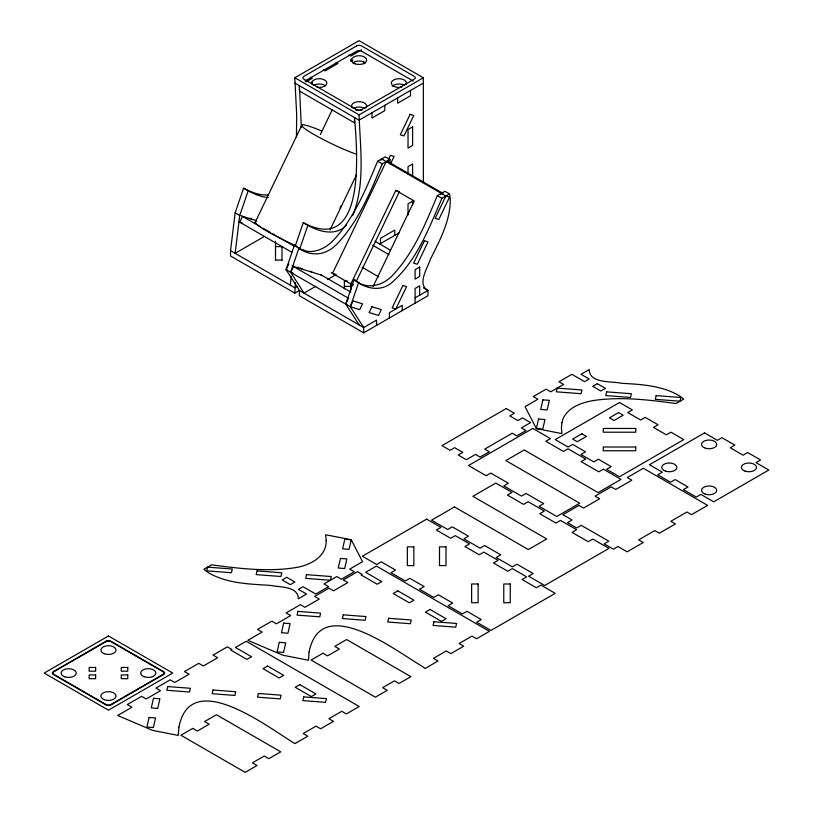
<?xml version="1.0" encoding="UTF-8"?>
<svg xmlns="http://www.w3.org/2000/svg" width="813" height="813" viewBox="0 0 813 813"><rect width="100%" height="100%" fill="white"/><g stroke="black" fill="none" stroke-linecap="round" stroke-linejoin="round"><path stroke-width="1.22" d="M419.691 295.2L419.691 285.83L415.097 288.483L415.097 303.158M296.43 137.438L296.704 115.283L294.814 77.763L359.092 40.65L423.36 77.763L423.36 182.061M299.204 290.546L294.814 293.087L230.536 255.973L230.536 250.678L235.13 212.843L243.585 188.199C251.176 192.031 259.56 195.811 268.27 194.805M243.585 188.199L248.178 190.852L239.723 215.496L235.13 253.321L263.697 236.827M290.221 285.129L291.298 276.308M295.424 282.741L294.814 293.087M376.531 325.424L376.531 320.119L363.675 327.537L299.408 290.434L286.054 269.652L294.509 244.998C308.92 257.579 325.81 256.898 338.625 242.274C359.122 220.028 370.687 191.401 382.201 163.87L389.854 159.45A48.597 28.059 -60 0 1 390.443 163.86M295.221 246.136L303.269 222.66C365.057 255.506 357.435 155.344 354.925 122.57L354.498 117.519L354.498 122.824L299.408 91.015L299.408 85.711L301.338 127.316M299.103 247.65L290.648 272.294L303.991 293.087L315.779 286.278M299.804 248.778L307.863 225.313L303.269 222.66M299.408 290.434L299.408 295.739L363.675 332.842L427.953 295.739L427.953 290.434C416.734 284.194 427.496 268.168 430.29 259.54C439.213 241.431 449.528 222.762 450.239 202.091A48.597 28.059 -60 0 0 449.538 193.911L441.886 198.321C429.274 227.681 417.404 259.469 393.146 281.4C381.825 292.528 365.057 289.143 354.194 279.459L345.738 304.103L359.092 324.895M363.675 332.842L363.675 327.537L350.332 306.755L358.787 282.111M352.862 215.323C365.474 183.443 360.149 148.19 359.092 114.867L423.36 77.763M389.854 159.45L385.26 156.797L377.608 161.218C366.094 188.748 354.529 217.386 334.031 239.622C325.546 249.002 311.064 255.81 299.225 248.321M449.538 193.911L444.945 191.258L437.292 195.679C425.778 223.209 414.213 251.837 393.716 274.083C384.203 285.546 365.891 290.912 354.194 279.459M255.191 222.295L301.775 125.304M320.373 134.48L332.273 109.704M350.332 306.755L353.127 300.932L362.517 303.838L359.722 309.651L350.332 306.755L286.054 269.652L288.849 263.829M297.721 267.823L298.066 267.091M340.037 207.935L341.135 205.659M330.007 229.947L356.307 175.171M380.951 160.303L381.622 158.901L382.76 159.257M388.268 159.846L390.453 155.293L394.092 156.421L390.27 164.389M331.176 272.65L350.85 284.011L395.819 190.384L397.638 190.943M356.694 280.566L399.468 191.502M348.36 298.645L345.738 304.103L347.497 304.651M373.055 286.613L414.183 200.984L395.819 190.384M440.636 194.754L441.307 193.362L442.668 193.779M445.89 196.014L435.148 218.382L438.796 219.51L449.538 197.132L445.89 196.014L381.622 158.901M346.49 224.967C336.541 236.481 319.285 231.949 307.863 225.313M305.017 81.015L356.643 51.209A3.465 2.002 0 0 1 361.541 51.209L413.156 81.015M305.83 82.001L312.263 78.292L310.424 77.225M361.541 49.837L350.82 56.026L348.99 54.959M352.964 60.091L350.82 61.321L350.82 59.207M423.36 83.058L359.092 120.172L294.814 83.058M297.009 286.511L294.814 287.782L230.536 250.678M379.417 244.235L399.193 232.823M327.568 279.479L336.135 274.53L332.487 273.402L386.205 161.553L389.854 162.681M415.097 297.853L427.953 290.434L423.36 287.782M275.495 246.603L281.989 246.603M275.495 260.048L281.989 260.048M347.608 281.064L344.366 281.064L344.366 288.859M344.366 286.359L350.86 286.359M268.26 197.559L262.873 196.787L255.821 194.5L248.178 190.852M256.603 220.709L242.518 216.36L239.723 222.183L242.071 222.904M303.483 249.977L304.651 250.343M350.85 284.011L353.584 284.855M321.623 275.18L293.442 266.481L290.648 272.294L292.995 273.026M286.054 269.652L287.233 270.007M336.135 62.388L337.974 63.444L325.119 70.863L323.279 69.806M294.814 77.763L359.092 114.867M387.435 161.289L443.004 193.362M377.608 161.218L382.201 163.87M437.292 195.679L441.886 198.321M375.027 241.288L390.281 250.089M372.608 245.191L388.949 254.632M362.049 267.223L378.726 276.857M250.069 218.199L251.908 219.256M241.197 215.597L260.8 226.918M262.985 228.179L270.607 232.579M272.782 233.839L276.054 235.719M278.229 236.979L294.57 246.42M235.13 212.843L239.723 215.496M238.402 221.421L291.776 252.233M320.302 274.418L350.799 292.03M310.393 271.217L312.233 272.274M300.078 267.792L302.832 269.377M292.121 265.719L348.767 298.422M294.509 244.998L298.28 247.66M412.618 176.421L412.618 164.033L408.024 166.685L408.024 174.114M412.618 204.906L412.618 201.187L408.024 203.839L408.024 214.988M410.504 90.487L410.504 95.782L397.648 103.2L397.648 97.906M402.242 310.576L402.242 305.281L389.386 312.7L389.386 318.005M394.793 235.364L394.793 230.059L380.514 238.3L380.514 243.605M384.803 105.324L384.803 110.629L371.948 118.048L371.948 112.743M363.675 61.27L363.675 63.81M350.86 283.178L350.86 290.109M312.263 81.473L312.263 83.587M281.989 246.298L281.989 260.353M275.495 241.298L275.495 260.353M312.334 84.796A7.571 4.37 0 0 1 318.005 78.749A7.571 4.37 0 0 1 326.836 83.363A7.571 4.37 0 0 1 316.989 87.225M313.472 85.558A7.571 4.37 0 0 1 325.525 85.883M352.141 107.773A7.571 4.37 0 0 1 359.092 101.666A7.571 4.37 0 0 1 366.043 107.773M362.1 110.05A7.571 4.37 0 0 1 355.413 109.867M353.269 108.536A7.571 4.37 0 0 1 364.905 108.536M401.907 87.072A7.571 4.37 0 0 1 391.388 83.658A7.571 4.37 0 0 1 399.925 78.729A7.571 4.37 0 0 1 405.85 84.796M392.273 86.239A7.571 4.37 0 0 1 404.254 85.274M352.852 62.906A7.571 4.37 0 0 1 365.332 62.906M295.251 245.424A35.386 3.77 25.7 0 1 256.115 221.847M355.637 153.962A35.386 3.77 25.7 0 1 306.958 130.161A35.386 3.77 25.7 0 1 321.247 130.791M178.931 726.964L178.271 735.419L152.702 730.409L117.641 715.481L131.93 707.229L127.336 704.576L141.614 696.335L146.208 698.987L160.496 690.735L155.903 688.083L170.181 679.841L174.775 682.493L189.063 674.241L184.47 671.589L198.748 663.347L203.341 665.999L217.63 657.747L213.036 655.105L227.315 646.853L231.908 649.506L230.851 650.115L246.939 659.404L251.532 656.752L235.445 647.463L246.197 641.264L359.214 706.507L346.358 713.936L341.765 711.284L328.909 718.702L333.503 721.355L320.647 728.773L316.054 726.121L303.198 733.55L307.792 736.202L294.936 743.621C269.499 728.539 190.943 666.528 178.931 726.964M309.113 651.935L308.473 660.247L282.904 655.237L247.843 640.309L262.132 632.057L257.538 629.404L271.827 621.162L276.41 623.815L290.698 615.563L286.105 612.911L300.393 604.669L304.977 607.321L319.265 599.069L314.672 596.417L328.96 588.175L333.543 590.827L347.832 582.575L343.238 579.933L357.527 571.681L362.11 574.334L361.053 574.943L377.151 584.232L381.734 581.58L365.647 572.291L376.399 566.082L489.416 631.335L476.56 638.764L471.967 636.112L459.111 643.53L463.705 646.183L450.849 653.601L446.256 650.949L433.41 658.378L437.994 661.02L425.138 668.449L420.971 665.552C395.23 650.481 320.881 592.779 309.113 651.935M326.176 540.493C326.674 557.769 308.218 566.082 293.605 567.911C266.329 571.874 238.656 568.49 211.553 564.822L203.9 569.242A48.597 28.059 0 0 0 210.638 573.948C228.9 583.663 250.211 584.069 270.363 585.39C279.225 587.281 298.493 585.97 298.28 598.815L306.552 594.039L298.432 589.354L303.015 586.701L315.729 594.039L328.584 586.62L323.991 583.968L336.846 576.549L341.44 579.202L354.295 571.783L349.702 569.13L362.557 561.702L351.236 539.751L325.657 534.751L326.176 540.493M561.915 422.628L561.407 427.862L561.925 433.603L536.356 428.603L525.025 406.652L537.881 399.224L533.287 396.581L546.143 389.153L550.736 391.805L563.592 384.386L558.998 381.734L571.854 374.315L584.567 381.653L589.161 379L581.041 374.315L589.303 369.539C589.212 383.848 612.463 381.073 621.854 383.319C640.532 384.315 660.095 385.474 676.944 394.407A48.597 28.059 0 0 1 683.682 399.112L676.03 403.533C648.926 399.864 621.254 396.48 593.988 400.443C581.01 402.537 565.015 408.116 561.915 422.628M149.094 717.483L146.909 727.076L153.352 727.564L155.537 717.981L149.094 717.483M153.464 698.316L151.279 707.899L157.722 708.387L159.907 698.804L153.464 698.316M167.722 686.568L166.878 690.278L189.541 692.005L190.384 688.286L167.722 686.568M207.539 567.139L206.695 570.858L231.441 572.738L232.284 569.019L207.539 567.139M213.057 690.013L212.203 693.723L234.866 695.45L235.719 691.731L213.057 690.013M257.03 570.899L256.186 574.618L280.932 576.498L281.776 572.779L257.03 570.899M258.382 693.459L257.538 697.168L280.2 698.895L281.044 695.176L258.382 693.459M279.296 642.311L277.111 651.904L283.554 652.392L285.739 642.809L279.296 642.311M283.676 623.144L281.491 632.727L287.924 633.215L290.109 623.632L283.676 623.144M297.924 611.386L297.08 615.106L319.743 616.833L320.586 613.114L297.924 611.386M306.521 574.659L305.678 578.378L330.424 580.258L331.267 576.539L306.521 574.659M303.716 696.904L302.863 700.613L325.535 702.341L326.379 698.621L303.716 696.904M340.423 558.429L338.238 568.023L344.671 568.511L346.856 558.917L340.423 558.429M344.793 539.263L342.608 548.846L349.051 549.334L351.236 539.751L344.793 539.263M343.259 614.831L342.405 618.551L365.078 620.278L365.921 616.559L343.259 614.831M388.584 618.287L387.74 621.996L410.402 623.723L411.256 620.004L388.584 618.287M433.918 621.732L433.075 625.441L455.737 627.169L456.581 623.449L433.918 621.732M538.541 419.02L536.356 428.603L542.789 429.091L544.974 419.508L538.541 419.02M542.911 399.844L540.726 409.437L547.159 409.925L549.344 400.342L542.911 399.844M557.169 388.096L556.316 391.815L581.061 393.695L581.915 389.976L557.169 388.096M606.65 391.856L605.807 395.575L630.553 397.455L631.396 393.736L606.65 391.856M656.142 395.616L655.298 399.335L680.044 401.216L680.888 397.496L656.142 395.616M410.138 114.318L400.291 134.806L403.939 135.934L413.776 115.436L410.138 114.318M371.917 306.735L369.122 312.558L378.512 315.454L381.307 309.631L371.917 306.735M402.923 285.495L392.171 307.863L395.819 308.991L406.561 286.613L402.923 285.495M424.406 240.75L413.665 263.117L417.303 264.245L428.045 241.878L424.406 240.75M356.643 45.904L303.92 76.341A3.465 2.002 0 0 0 303.92 79.176L356.643 109.613A3.465 2.002 0 0 0 361.541 109.613L414.254 79.176A3.465 2.002 0 0 0 414.254 76.341L361.541 45.904A3.465 2.002 0 0 0 356.643 45.904M412.618 126.869L408.024 129.521L408.024 148.108L412.618 145.456L412.618 126.869M419.691 267.071L415.097 269.723L415.097 279.103L419.691 276.45L419.691 267.071M108.464 635.959L44.187 673.062L108.464 710.176L172.732 673.062L108.464 635.959M506.245 408.543L441.967 445.656L450.087 450.341L454.68 447.699L462.8 452.384L458.207 455.036L466.327 459.721L475.514 454.416L480.097 457.069L489.284 451.774L484.69 449.122L512.241 433.217L516.834 435.87L526.011 430.565L521.418 427.912L530.604 422.618L522.485 417.923L517.891 420.575L509.771 415.89L514.365 413.238L506.245 408.543M106.015 641.213L53.292 671.65A3.465 2.002 0 0 0 53.292 674.475L106.015 704.922A3.465 2.002 0 0 0 110.914 704.922L163.626 674.475A3.465 2.002 0 0 0 163.626 671.65L110.914 641.213A3.465 2.002 0 0 0 106.015 641.213M106.015 641.66L54.054 671.65A3.465 2.002 0 0 0 54.054 674.475L106.015 704.475A3.465 2.002 0 0 0 110.914 704.475L162.864 674.475A3.465 2.002 0 0 0 162.864 671.65L110.914 641.66A3.465 2.002 0 0 0 106.015 641.66M597.281 383.685L592.687 386.338L600.807 391.023L605.4 388.38L597.281 383.685M532.779 428.421L468.512 465.534L486.154 475.717L490.747 473.064L508.399 483.257L503.806 485.91L521.458 496.103L526.041 493.45L543.694 503.633L539.1 506.286L556.753 516.479L579.71 503.227L505.838 460.575L524.212 449.975L598.073 492.617L621.03 479.365L603.378 469.182L598.785 471.835L581.143 461.642L585.726 458.989L568.084 448.796L563.49 451.449L545.838 441.266L550.431 438.614L532.779 428.421M286.776 577.332L282.182 579.974L290.302 584.669L294.895 582.017L286.776 577.332M619.506 402.506L555.228 439.609L568.084 447.038L572.677 444.386L585.523 451.804L580.939 454.457L593.795 461.875L598.378 459.223L611.234 466.652L606.65 469.294L619.506 476.723L683.774 439.609L670.918 432.191L666.335 434.843L653.479 427.414L658.063 424.772L645.207 417.343L640.624 419.996L627.768 412.577L632.351 409.925L619.506 402.506M426.673 519.131L362.395 556.234L376.683 564.486L381.277 561.834L395.555 570.076L390.962 572.728L405.25 580.98L409.833 578.328L424.122 586.569L419.528 589.222L433.817 597.474L438.4 594.821L452.689 603.063L448.095 605.715L462.384 613.957L466.967 611.315L481.255 619.557L476.662 622.209L490.95 630.451L555.218 593.348L540.94 585.096L536.346 587.748L522.068 579.506L526.651 576.854L512.373 568.602L507.779 571.254L493.501 563.013L498.084 560.36L483.806 552.118L479.213 554.761L464.934 546.519L469.518 543.867L455.239 535.625L450.646 538.267L436.368 530.025L440.951 527.373L426.673 519.131M454.497 506.926L431.551 520.178L447.709 529.507L452.302 526.854L468.471 536.194L463.877 538.836L480.046 548.175L484.629 545.523L500.798 554.852L496.204 557.505L512.373 566.844L516.966 564.192L533.125 573.521L528.541 576.173L544.7 585.502L608.978 548.399L592.809 539.06L588.226 541.712L572.057 532.383L576.651 529.73L560.482 520.401L555.889 523.044L539.73 513.714L544.314 511.062L528.155 501.733L523.562 504.385L507.393 495.046L511.987 492.404L495.818 483.064L472.871 496.316L546.732 538.968L528.369 549.568L454.497 506.926M581.854 433.776L572.677 439.081L577.26 441.733L586.447 436.429L581.854 433.776M618.581 412.577L609.404 417.872L613.988 420.524L623.175 415.23L618.581 412.577M267.619 666.04L263.036 668.693L279.123 677.981L283.717 675.339L267.619 666.04M397.831 590.868L393.238 593.52L409.325 602.809L413.919 600.157L397.831 590.868M192.742 728.407L180.903 735.237L245.17 772.35L257.02 765.511L252.426 762.858L264.266 756.029L268.859 758.681L280.698 751.842L216.421 714.729L204.581 721.568L209.175 724.22L197.335 731.06L192.742 728.407M322.944 653.235L311.105 660.065L375.382 697.178L387.222 690.339L382.628 687.686L394.468 680.857L399.061 683.499L410.9 676.67L346.623 639.557L334.783 646.396L339.377 649.048L327.537 655.888L322.944 653.235M578.968 505.422L562.87 514.71L572.057 520.015L567.464 522.657L576.651 527.962L581.234 525.31L608.785 541.214L604.191 543.867L613.378 549.171L617.971 546.519L627.148 551.824L643.235 542.525L638.652 539.883L654.739 530.584L659.333 533.237L675.42 523.948L670.827 521.296L686.914 512.007L691.507 514.659L707.605 505.371L643.327 468.258L627.24 477.556L631.823 480.198L615.736 489.487L611.142 486.845L595.055 496.133L599.648 498.786L583.551 508.074L578.968 505.422M704.536 432.923L649.445 464.731L662.3 472.15L657.707 474.802L670.562 482.221L675.156 479.568L688.011 486.997L683.418 489.639L696.274 497.068L700.867 494.416L713.723 501.834L768.813 470.026L755.958 462.607L760.551 459.955L747.696 452.536L743.102 455.189L730.247 447.76L734.84 445.118L721.985 437.689L717.391 440.341L704.536 432.923M299.804 684.627L295.21 687.27L311.308 696.568L315.891 693.916L299.804 684.627M430.006 609.455L425.412 612.098L441.51 621.396L446.103 618.744L430.006 609.455M635.736 428.461L603.266 428.461L603.266 432.211L635.736 432.211L635.736 428.461M635.736 447.018L603.266 447.018L603.266 450.768L635.736 450.768L635.736 447.018M413.847 546.864L407.354 546.864L407.354 565.604L413.847 565.604L413.847 546.864M445.991 546.864L439.498 546.864L439.498 565.604L445.991 565.604L445.991 546.864M478.125 583.978L471.631 583.978L471.631 602.718L478.125 602.718L478.125 583.978M510.259 583.978L503.765 583.978L503.765 602.718L510.259 602.718L510.259 583.978M95.639 667.443L89.145 667.443L89.145 671.192L95.639 671.192L95.639 667.443M127.773 667.443L121.279 667.443L121.279 671.192L127.773 671.192L127.773 667.443M95.639 674.942L89.145 674.942L89.145 678.692L95.639 678.692L95.639 674.942M127.773 674.942L121.279 674.942L121.279 678.692L127.773 678.692L127.773 674.942M355.301 63.871A7.571 4.37 0 0 0 366.663 60.081A7.571 4.37 0 0 0 355.301 56.29A7.571 4.37 0 0 0 355.301 63.871M144.023 676.69A7.571 4.37 0 0 0 155.822 673.377A7.571 4.37 0 0 0 144.958 669.129A7.571 4.37 0 0 0 144.023 676.69M104.216 699.668A7.571 4.37 0 0 0 116.015 696.355A7.571 4.37 0 0 0 105.151 692.117A7.571 4.37 0 0 0 104.216 699.668M104.216 653.703A7.571 4.37 0 0 0 116.015 650.4A7.571 4.37 0 0 0 105.151 646.152A7.571 4.37 0 0 0 104.216 653.703M64.867 676.853A7.571 4.37 0 0 0 76.229 673.062A7.571 4.37 0 0 0 64.867 669.282A7.571 4.37 0 0 0 64.867 676.853M705.338 448.187A7.571 4.37 0 0 0 716.71 444.396A7.571 4.37 0 0 0 705.338 440.605A7.571 4.37 0 0 0 705.338 448.187M665.542 471.164A7.571 4.37 0 0 0 676.904 467.373A7.571 4.37 0 0 0 665.542 463.593A7.571 4.37 0 0 0 665.542 471.164M705.338 494.152A7.571 4.37 0 0 0 716.71 490.361A7.571 4.37 0 0 0 705.338 486.57A7.571 4.37 0 0 0 705.338 494.152M745.145 471.164A7.571 4.37 0 0 0 756.507 467.373A7.571 4.37 0 0 0 745.145 463.593A7.571 4.37 0 0 0 745.145 471.164"/></g></svg>
